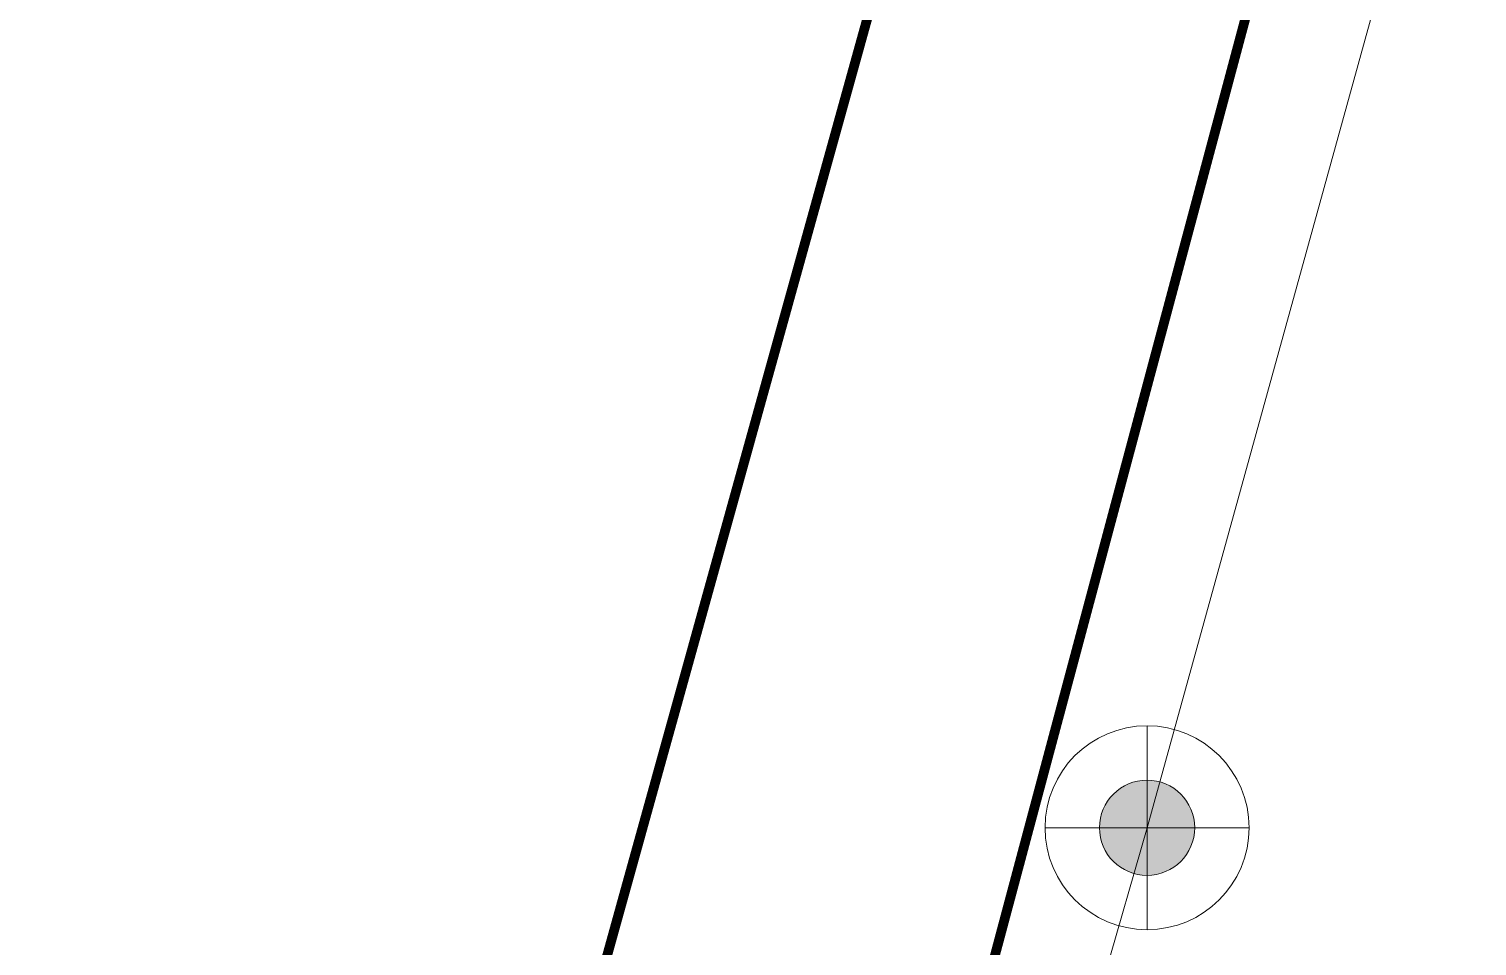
# Model space of a CAD drawing. Header units: inches. Extents: x 350994 to 353538, y 1581369 to 1583842.
# Drawn here: x 351408.15 to 351423.05, y 1583378.76 to 1583388.2 of the extents above; entities that cross this region are included whole.
import ezdxf

# ---------------------------------------------------------------- set-up
doc = ezdxf.new("R2010")
doc.units = ezdxf.units.IN
doc.header["$MEASUREMENT"] = 0
doc.linetypes.add('1', pattern=[0])
doc.layers.add('EP TF', color=5, linetype='Continuous')
doc.layers.add("ROAD'S", color=1, linetype='1')
doc.styles.get("Standard").update_dxf_attribs({"font": 'arial.ttf'})
doc.linetypes.add('SILT_FENCE', pattern='A,0.5,-0.2,["EP",Standard,S=0.1,R=0,X=-0.1,Y=-0.05],-0.2', length=0.9)

# ---------------------------------------------------------------- blocks, each defined once
blk = doc.blocks.new('EP1')
at = {"layer": 'EP TF', "lineweight": 5}
h = blk.add_hatch(color=252, dxfattribs=at)
edge = h.paths.add_edge_path()
edge.add_arc((351339.771, 1583222.914), 0.49, 0, 360)
at = {"layer": 'EP TF', "color": 252, "lineweight": 5}
for points in [[(351339.771, 1583223.964), (351339.771, 1583221.864)], [(351338.721, 1583222.914), (351340.821, 1583222.914)]]:
    blk.add_lwpolyline(points, dxfattribs=at)
for radius in [1.05, 0.49]:
    blk.add_circle((351339.771, 1583222.914), radius, dxfattribs=at)

msp = doc.modelspace()

# ---------------------------------------------------------------- linework, layer by layer
at = {"layer": 'EP TF', "color": 252, "linetype": 'SILT_FENCE', "lineweight": 5, "ltscale": 6, "elevation": 98.457}
msp.add_lwpolyline([(351860.599, 1583050.457), (351843.117, 1583054.927), (351805.428, 1583069.434), (351749.996, 1583088.043), (351693.324, 1583107.195), (351559.818, 1583166.634), (351530.996, 1583175.986), (351505.516, 1583184.189), (351479.554, 1583192.598), (351455.022, 1583200.395), (351427.507, 1583209.446), (351401.181, 1583217.744), (351377.104, 1583229.332), (351383.888, 1583253.394), (351390.184, 1583276.102), (351398.171, 1583304.68), (351406.613, 1583334.671), (351412.571, 1583355.244), (351419.656, 1583379.976), (351427.743, 1583409.247), (351437.315, 1583441.687)], dxfattribs=at)
at = {"layer": "ROAD'S", "lineweight": 5, "const_width": 0.1}
msp.add_lwpolyline([(351420.695, 1583402.426), (351404.096, 1583342.615), (351388.198, 1583288.588), (351370.227, 1583228.001), (351366.752, 1583221.866), (351361.472, 1583218.331)], dxfattribs=at)
msp.add_lwpolyline([(351411.935, 1583346.868), (351414.522, 1583345.681), (351483.08, 1583321.341), (351517.089, 1583309.894), (351589.218, 1583285.857), (351593.825, 1583286.369), (351610.496, 1583337.07), (351608.719, 1583338.561), (351606.603, 1583339.31), (351528, 1583365.739), (351449.988, 1583391.929), (351428.689, 1583399.389), (351425.433, 1583399.196), (351423.571, 1583399.178), (351410.233, 1583349.25)], close=True, dxfattribs=at)

# ---------------------------------------------------------------- block references
at = {"layer": 'EP TF', "color": 1, "lineweight": 5}
msp.add_blockref('EP1', (79.885, 157.063, 98.457), dxfattribs=at)

doc.saveas('drawing.dxf')
